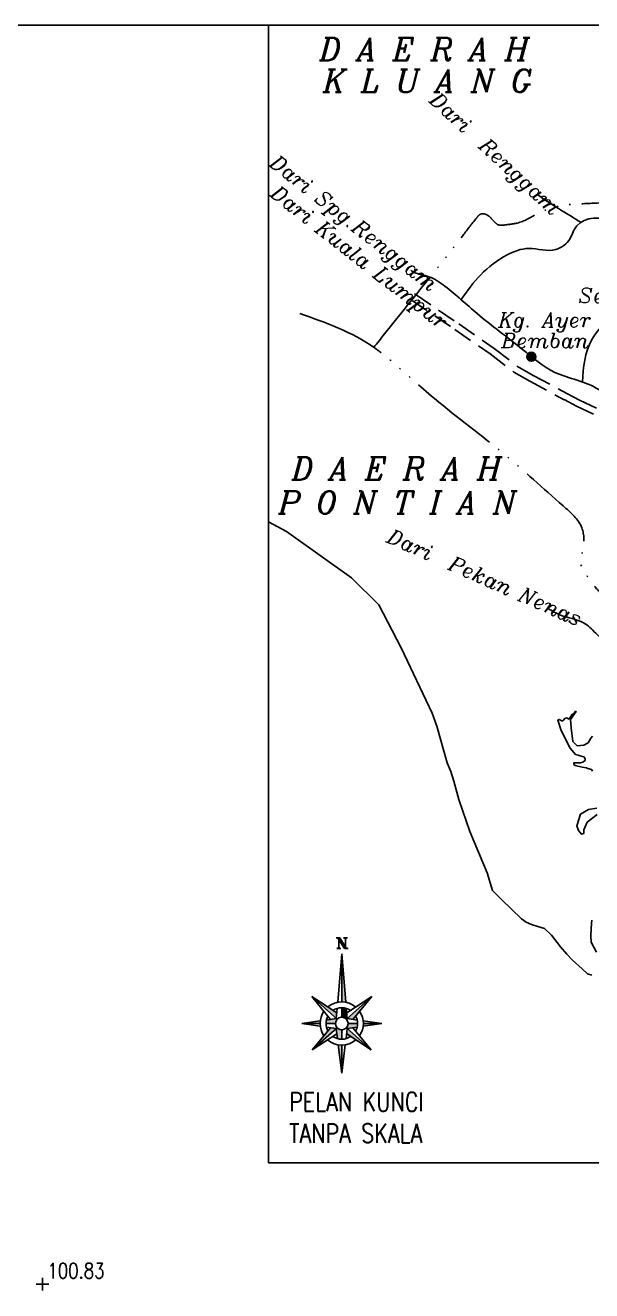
# Model space of a CAD drawing. Header units: metres. Extents: x -16650 to -16226, y -32196 to -31906.
# Drawn here: x -16425 to -16380.2, y -32006.5 to -31906.4 of the extents above; entities that cross this region are included whole.
import ezdxf

# ---------------------------------------------------------------- set-up
doc = ezdxf.new("R2010")
doc.units = ezdxf.units.M
doc.header["$LTSCALE"] = 6
doc.header["$MEASUREMENT"] = 0
doc.header["$PDMODE"] = 2
doc.header["$PDSIZE"] = 0.5
for name, pattern in [('ACAD_ISO06W100', [36, 24, -3, 0, -3, 0, -3, 0, -3]), ('DASHDOT', [1, 0.5, -0.25, 0, -0.25]), ('HIDDEN', [0.375, 0.25, -0.125])]:
    doc.linetypes.add(name, pattern=pattern)
doc.layers.add('160119_HEIGHT', color=7, linetype='Continuous', lineweight=13)
for name, color, linetype in [('160119_PTS', 7, 'Continuous'), ('EDIT', 1, 'Continuous'), ('Frame', 7, 'Continuous'), ('JLN', 1, 'HIDDEN'), ('NORTH', 7, 'Continuous'), ('PELAN KUNCI', 7, 'Continuous'), ('SEM', 5, 'DASHDOT')]:
    doc.layers.add(name, color=color, linetype=linetype)
doc.styles.get("Standard").update_dxf_attribs({"font": 'simplex.shx', "width": 0.8})
doc.styles.add('style3', font='italic.shx')
doc.styles.add('style6', font='italic.shx')

msp = doc.modelspace()

# ---------------------------------------------------------------- hatches: boundary and pattern name
at = {"layer": 'EDIT', "linetype": 'ByBlock'}
h = msp.add_hatch(color=7, dxfattribs=at)
edge = h.paths.add_edge_path()
edge.add_arc((-16384.97, -31932.63), 0.36, 0, 360)
at = {"layer": 'NORTH'}
h = msp.add_hatch(color=7, dxfattribs=at)
edge = h.paths.add_edge_path()
edge.add_line((-16399.47, -31979.45), (-16399.77, -31979.45))
edge.add_line((-16399.77, -31979.45), (-16400.24, -31978.7))
edge.add_ellipse((-16400.43, -31978.85), major_axis=(-0.175, 0.161), ratio=1, start_angle=262.3816, end_angle=312.7034)
edge.add_line((-16400.43, -31978.61), (-16400.12, -31978.61))
edge.add_line((-16400.12, -31978.61), (-16399.65, -31979.36))
edge.add_ellipse((-16399.47, -31979.21), major_axis=(-0.175, 0.161), ratio=1, start_angle=82.3816, end_angle=132.7034)
h = msp.add_hatch(color=7, dxfattribs=at)
edge = h.paths.add_edge_path()
edge.add_ellipse((-16399.85, -31978.79), major_axis=(-0.131, 0.121), ratio=1, start_angle=244.752, end_angle=312.7034, ccw=False)
edge.add_ellipse((-16399.52, -31978.79), major_axis=(-0.131, 0.121), ratio=1, start_angle=-47.2966, end_angle=20.6548, ccw=False)
edge.add_line((-16399.52, -31978.61), (-16399.85, -31978.61))
h = msp.add_hatch(color=7, dxfattribs=at)
edge = h.paths.add_edge_path()
edge.add_ellipse((-16400.05, -31979.27), major_axis=(-0.131, 0.121), ratio=1, start_angle=64.752, end_angle=132.7034, ccw=False)
edge.add_ellipse((-16400.38, -31979.27), major_axis=(-0.131, 0.121), ratio=1, start_angle=132.7034, end_angle=200.6548, ccw=False)
edge.add_line((-16400.38, -31979.45), (-16400.05, -31979.45))
h = msp.add_hatch(color=7, dxfattribs=at)
edge = h.paths.add_edge_path()
edge.add_line((-16399.98, -31979.86), (-16399.98, -31983.67))
edge.add_ellipse((-16399.98, -31985.38), major_axis=(-1.2, 1.22), ratio=1, start_angle=304.5237, end_angle=315.3239, ccw=False)
edge.add_line((-16399.66, -31983.7), (-16399.98, -31979.86))
h = msp.add_hatch(color=7, dxfattribs=at)
h.paths.add_polyline_path([(-16397.66, -31987.48), (-16399.54, -31985.78), (-16399.59, -31986.2)])
edge = h.paths.add_edge_path()
edge.add_ellipse((-16399.98, -31985.38), major_axis=(-1.2, 1.22), ratio=1, start_angle=125.8031, end_angle=135.3239, ccw=False)
edge.add_line((-16400.27, -31987.07), (-16399.98, -31989.31))
edge.add_line((-16399.98, -31989.31), (-16399.98, -31987.09))
edge = h.paths.add_edge_path()
edge.add_ellipse((-16399.98, -31985.38), major_axis=(-0.351, 0.355), ratio=1, start_angle=87.3214, end_angle=135.2258, ccw=False)
edge.add_line((-16400.35, -31985.72), (-16400.43, -31985.78))
edge.add_line((-16400.43, -31985.78), (-16400.33, -31986.58))
edge.add_ellipse((-16399.98, -31985.38), major_axis=(-0.877, 0.887), ratio=1, start_angle=119.2656, end_angle=135.3239)
edge.add_line((-16399.98, -31986.63), (-16399.98, -31985.88))
h.paths.add_polyline_path([(-16402.31, -31987.48), (-16400.43, -31985.78), (-16400.86, -31985.72)])
edge = h.paths.add_edge_path()
edge.add_line((-16403.14, -31985.38), (-16401.69, -31985.38))
edge.add_ellipse((-16399.98, -31985.38), major_axis=(-1.2, 1.22), ratio=1, start_angle=38.3838, end_angle=45.3239, ccw=False)
edge.add_line((-16401.68, -31985.17), (-16403.14, -31985.38))
edge = h.paths.add_edge_path()
edge.add_ellipse((-16399.98, -31985.38), major_axis=(-0.351, 0.355), ratio=1, start_angle=3.3399, end_angle=45.3239, ccw=False)
edge.add_line((-16400.35, -31985.05), (-16400.41, -31984.99))
edge.add_line((-16400.41, -31984.99), (-16401.2, -31985.11))
edge.add_ellipse((-16399.98, -31985.38), major_axis=(-0.877, 0.887), ratio=1, start_angle=32.5734, end_angle=45.3239)
edge.add_line((-16401.23, -31985.38), (-16400.48, -31985.38))
h.paths.add_polyline_path([(-16402.35, -31983.24), (-16400.41, -31984.99), (-16400.37, -31984.55)])
msp.add_hatch(color=7, dxfattribs=at).paths.add_polyline_path([(-16397.61, -31983.24), (-16399.55, -31984.99), (-16399.1, -31985.06)])
h = msp.add_hatch(color=7, dxfattribs=at)
edge = h.paths.add_edge_path()
edge.add_ellipse((-16399.98, -31985.38), major_axis=(-0.877, 0.887), ratio=1, start_angle=-61.5259, end_angle=-44.6761)
edge.add_line((-16399.98, -31984.13), (-16399.98, -31984.88))
edge.add_ellipse((-16399.98, -31985.38), major_axis=(-0.351, 0.355), ratio=1, start_angle=267.4393, end_angle=315.422, ccw=False)
edge.add_line((-16399.61, -31985.05), (-16399.55, -31984.99))
edge.add_line((-16399.55, -31984.99), (-16399.62, -31984.19))
h = msp.add_hatch(color=7, dxfattribs=at)
edge = h.paths.add_edge_path()
edge.add_ellipse((-16399.98, -31985.38), major_axis=(-1.2, 1.22), ratio=1, start_angle=218.0586, end_angle=225.3239, ccw=False)
edge.add_line((-16398.28, -31985.6), (-16396.82, -31985.38))
edge.add_line((-16396.82, -31985.38), (-16398.27, -31985.38))
edge = h.paths.add_edge_path()
edge.add_ellipse((-16399.98, -31985.38), major_axis=(-0.351, 0.355), ratio=1, start_angle=183.195, end_angle=225.3239, ccw=False)
edge.add_line((-16399.61, -31985.72), (-16399.54, -31985.78))
edge.add_line((-16399.54, -31985.78), (-16398.77, -31985.67))
edge.add_ellipse((-16399.98, -31985.38), major_axis=(-0.877, 0.887), ratio=1, start_angle=211.9583, end_angle=225.3239)
edge.add_line((-16398.73, -31985.38), (-16399.48, -31985.38))

# ---------------------------------------------------------------- linework, layer by layer
at = {"layer": '160119_PTS'}
msp.add_point((-16423.67, -32006.02), dxfattribs=at)
at = {"layer": 'EDIT', "color": 7, "linetype": 'ByBlock'}
msp.add_circle((-16384.97, -31932.63), 0.36, dxfattribs=at)
at = {"layer": 'Frame'}
for p, q in [((-16650.1, -31906.4), (-16225.77, -31906.4)), ((-16405.77, -31996.4), (-16405.77, -31906.4))]:
    msp.add_line(p, q, dxfattribs=at)
at = {"layer": 'Frame', "linetype": 'Continuous'}
msp.add_lwpolyline([(-16405.77, -31906.4), (-16315.77, -31906.4), (-16315.77, -31996.4), (-16405.77, -31996.4)], close=True, dxfattribs=at)
at = {"layer": 'Frame'}
msp.add_lwpolyline([(-16405.77, -31906.4), (-16315.77, -31906.4), (-16315.77, -31996.4), (-16405.77, -31996.4)], close=True, dxfattribs=at)
at = {"layer": 'JLN', "color": 7, "linetype": 'ByBlock'}
for points, knots in [([(-16381.07, -31921.98), (-16381.57, -31921.67), (-16382.74, -31920.96), (-16383.91, -31920.22), (-16384.54, -31919.76)], [0, 0, 0, 0, 1.974675, 4.573254, 4.573254, 4.573254, 4.573254]), ([(-16394.52, -31925.78), (-16394.46, -31925.83), (-16394.03, -31926.1), (-16392.97, -31926.2), (-16391.28, -31927.39), (-16389.01, -31929.54), (-16386.03, -31931.68), (-16383.1, -31934.27), (-16379.83, -31934.62), (-16377.84, -31937.04), (-16375.42, -31936.62), (-16373.58, -31936.74), (-16371.93, -31936.83), (-16371.28, -31937.44), (-16370.99, -31937.76)], [7.804075, 7.804075, 7.804075, 7.804075, 8.086624, 9.522806, 11.157657, 14.86833, 19.96036, 23.436971, 27.594975, 30.329952, 32.83747, 35.072088, 36.674879, 38.046691, 38.046691, 38.046691, 38.046691]), ([(-16383.65, -31952.56), (-16383.33, -31952.73), (-16382.46, -31953.27), (-16380.95, -31953.41), (-16379.97, -31954.41), (-16379.26, -31955.12), (-16378.17, -31955.54), (-16377.06, -31954.4), (-16377.43, -31952.9), (-16376.6, -31951.27), (-16375.53, -31949.78), (-16374.36, -31947.85), (-16372.14, -31948.42), (-16370.09, -31947.82), (-16367.7, -31949.59), (-16366.17, -31948.75), (-16364.82, -31948.92), (-16364.72, -31948.93)], [10.596968, 10.596968, 10.596968, 10.596968, 11.812252, 13.938192, 15.362798, 16.327301, 17.331641, 18.87041, 20.437235, 22.172316, 24.618742, 27.035659, 28.389447, 31.652237, 33.811677, 37.149359, 37.432208, 37.432208, 37.432208, 37.432208])]:
    msp.add_open_spline(points, degree=3, knots=knots, dxfattribs=at)
for points in [[(-16390.54, -31928.1), (-16388.98, -31926.14), (-16386.89, -31924.57), (-16385.19, -31924.06), (-16383.04, -31924.15), (-16381.91, -31923.28), (-16381.38, -31922.26), (-16378.6, -31922.02), (-16377.92, -31923.07), (-16375.51, -31928.43)], [(-16380.93, -31934.62), (-16380.18, -31931.25), (-16378.34, -31929.64), (-16374.96, -31930.33), (-16372.96, -31929.56), (-16372.96, -31927.8), (-16375.51, -31928.43), (-16376.17, -31930.04)]]:
    msp.add_spline(points, degree=3, dxfattribs=at)
at = {"layer": 'NORTH', "color": 7}
for p, q in [((-16400.12, -31978.61), (-16400.43, -31978.61)), ((-16400.24, -31978.7), (-16399.77, -31979.45)), ((-16400.21, -31979.33), (-16400.21, -31978.75)), ((-16400.12, -31978.61), (-16399.65, -31979.36)), ((-16399.85, -31978.61), (-16399.52, -31978.61)), ((-16399.68, -31978.72), (-16399.68, -31979.31)), ((-16400.38, -31979.45), (-16400.05, -31979.45)), ((-16399.98, -31979.86), (-16400.3, -31983.7)), ((-16399.98, -31979.86), (-16399.66, -31983.7)), ((-16399.98, -31979.86), (-16399.98, -31983.67)), ((-16399.77, -31979.45), (-16399.47, -31979.45)), ((-16402.35, -31983.24), (-16400.37, -31984.55)), ((-16402.35, -31983.24), (-16400.86, -31985.06)), ((-16400.35, -31985.05), (-16402.35, -31983.24)), ((-16399.61, -31985.05), (-16397.61, -31983.24)), ((-16397.61, -31983.24), (-16399.59, -31984.55)), ((-16397.61, -31983.24), (-16399.1, -31985.06)), ((-16401.2, -31985.11), (-16400.41, -31984.99)), ((-16400.34, -31984.19), (-16400.41, -31984.99)), ((-16399.98, -31984.13), (-16399.98, -31984.88)), ((-16399.62, -31984.19), (-16399.55, -31984.99)), ((-16398.77, -31985.11), (-16399.55, -31984.99)), ((-16403.14, -31985.38), (-16401.68, -31985.17)), ((-16401.69, -31985.38), (-16403.14, -31985.38)), ((-16403.14, -31985.38), (-16401.68, -31985.6)), ((-16402.31, -31987.48), (-16400.86, -31985.72)), ((-16400.35, -31985.72), (-16402.31, -31987.48)), ((-16400.48, -31985.38), (-16401.23, -31985.38)), ((-16401.2, -31985.67), (-16400.43, -31985.78)), ((-16400.33, -31986.58), (-16400.43, -31985.78)), ((-16399.98, -31985.88), (-16399.98, -31986.63)), ((-16399.64, -31986.58), (-16399.54, -31985.78)), ((-16399.61, -31985.72), (-16397.66, -31987.48)), ((-16398.77, -31985.67), (-16399.54, -31985.78)), ((-16399.48, -31985.38), (-16398.73, -31985.38)), ((-16397.66, -31987.48), (-16399.1, -31985.72)), ((-16396.82, -31985.38), (-16398.28, -31985.17)), ((-16396.82, -31985.38), (-16398.28, -31985.6)), ((-16398.27, -31985.38), (-16396.82, -31985.38)), ((-16396.82, -31985.38), (-16398.27, -31985.38)), ((-16402.31, -31987.48), (-16400.38, -31986.2)), ((-16399.98, -31989.31), (-16400.27, -31987.07)), ((-16399.98, -31989.31), (-16399.7, -31987.07)), ((-16399.98, -31987.09), (-16399.98, -31989.31)), ((-16397.66, -31987.48), (-16399.59, -31986.2))]:
    msp.add_line(p, q, dxfattribs=at)
for centre, major_axis, start_param, end_param in [((-16400.43, -31978.85), (-0.175, 0.161), 4.579423, 5.457704), ((-16399.85, -31978.79), (-0.131, 0.121), 4.271729, 5.457704), ((-16399.52, -31978.79), (-0.131, 0.121), -0.825481, 0.360494), ((-16400.38, -31979.27), (-0.131, 0.121), 2.316111, 3.502086), ((-16400.05, -31979.27), (-0.131, 0.121), 1.130136, 2.316111), ((-16399.47, -31979.21), (-0.175, 0.161), 1.43783, 2.316111), ((-16399.98, -31985.38), (-1.2, 1.22), -1.485442, -0.074048), ((-16399.98, -31985.38), (-0.877, 0.887), -1.376436, -0.183054), ((-16399.98, -31985.38), (-1.2, 1.22), 0.188339, 1.398792), ((-16399.98, -31985.38), (-0.877, 0.887), 0.297345, 1.291665), ((-16399.98, -31985.38), (-0.351, 0.355), 2.860050414950906, 9.143235722130491), ((-16399.98, -31985.38), (-0.877, 0.887), 3.432031, 4.42635), ((-16399.98, -31985.38), (-1.2, 1.22), 3.324904, 4.535357), ((-16399.98, -31985.38), (-1.2, 1.22), 1.651593, 3.072102), ((-16399.98, -31985.38), (-0.877, 0.887), 1.75872, 2.964976)]:
    msp.add_ellipse(centre, major_axis=major_axis, ratio=1, start_param=start_param, end_param=end_param, dxfattribs=at)
at = {"layer": 'PELAN KUNCI', "color": 7, "linetype": 'HIDDEN'}
for points in [[(-16394.22, -31927.65), (-16394.18, -31927.68), (-16390.71, -31930.03), (-16387.91, -31931.97), (-16386.06, -31933.39), (-16384.83, -31934.1), (-16382.11, -31935.55)], [(-16394.51, -31928.1), (-16394.48, -31928.13), (-16391.02, -31930.48), (-16388.23, -31932.4), (-16386.36, -31933.84), (-16385.09, -31934.57), (-16382.37, -31936.03)], [(-16382.37, -31936.02), (-16381.41, -31936.54), (-16378.45, -31937.93), (-16375.71, -31938.67), (-16373.17, -31939.58), (-16371.02, -31940.58), (-16370.09, -31941.23), (-16368.04, -31943.41), (-16367.56, -31943.84)], [(-16382.11, -31935.55), (-16381.17, -31936.06), (-16378.26, -31937.42), (-16375.55, -31938.16), (-16372.97, -31939.08), (-16370.75, -31940.11), (-16369.73, -31940.82), (-16367.67, -31943.02), (-16366.78, -31943.81)]]:
    msp.add_lwpolyline(points, dxfattribs=at)
at = {"layer": 'PELAN KUNCI', "color": 7, "linetype": 'ACAD_ISO06W100', "ltscale": 0.05}
for points in [[(-16397.46, -31931.91), (-16395.72, -31929.72), (-16390.45, -31923.11), (-16389.3, -31921.63), (-16388.95, -31921.33), (-16388.41, -31921.45), (-16387.96, -31921.88), (-16387.59, -31922.19), (-16386.99, -31922.19), (-16386.09, -31922.05), (-16384.52, -31921.33), (-16383.66, -31920.93), (-16382.93, -31920.73), (-16381.62, -31920.56), (-16379.33, -31920.44), (-16376.64, -31920.17), (-16373.69, -31919.91), (-16371.58, -31919.44), (-16369.21, -31919.44), (-16368.57, -31919.86), (-16366.59, -31921.72), (-16365.74, -31922.77), (-16365.74, -31923.1), (-16365.7, -31924.05), (-16365.54, -31924.41), (-16365.41, -31925), (-16365.08, -31925.52), (-16365.01, -31925.72), (-16364.33, -31926.18), (-16363.67, -31926.18), (-16363.34, -31926.18), (-16362.98, -31926.31), (-16362.82, -31926.8), (-16362.69, -31927.23), (-16362.39, -31927.98), (-16362.19, -31929.55), (-16361.96, -31929.98), (-16361.24, -31930.9), (-16359.64, -31933.81), (-16359.05, -31934.81), (-16358.21, -31935.82), (-16357.46, -31936.49), (-16357.38, -31936.66), (-16356.88, -31936.93), (-16356.31, -31936.93), (-16355.85, -31936.8), (-16355.29, -31936.69), (-16354.06, -31936.76), (-16353.9, -31936.74), (-16353.14, -31936.8), (-16352.59, -31936.83), (-16352.18, -31937.15), (-16352.06, -31937.23), (-16350.51, -31938.1), (-16350.57, -31938.39), (-16350.57, -31938.74), (-16350.57, -31938.88), (-16350.3, -31939.11), (-16349.67, -31939.69), (-16348.94, -31940.04), (-16348.19, -31940.44), (-16347.38, -31940.88), (-16346.66, -31941.25), (-16345.44, -31941.92), (-16345.09, -31942.24), (-16344.54, -31942.64), (-16343.79, -31942.53), (-16343.15, -31942.65), (-16342.47, -31943.05), (-16341.68, -31943.29), (-16341.26, -31943.45), (-16340.99, -31943.61), (-16340.67, -31943.66), (-16340.51, -31943.69), (-16340.2, -31943.64), (-16339.83, -31943.48), (-16339.62, -31943.31), (-16339.25, -31943.1), (-16338.96, -31942.87), (-16338.7, -31942.64), (-16338.64, -31942.26), (-16338.7, -31942), (-16339.02, -31941.57), (-16339.36, -31941.05), (-16338.9, -31940.07), (-16337.87, -31938.43), (-16337.66, -31937.6), (-16337.35, -31936.5), (-16337.09, -31935.78), (-16336.67, -31935.78), (-16335.94, -31936.19), (-16335.22, -31936.92), (-16334.43, -31938.17), (-16334.17, -31938.27), (-16331.37, -31938.22), (-16330.95, -31938.58), (-16330.32, -31939.26), (-16329.8, -31939.62), (-16329.34, -31940.3), (-16329.18, -31940.77), (-16329.23, -31941.86), (-16329.23, -31942.48), (-16329.08, -31943.89), (-16328.04, -31944.72), (-16324.08, -31948.82), (-16323.62, -31950.02), (-16323.39, -31951.54), (-16323.3, -31952.97), (-16323.3, -31954.31), (-16323.3, -31955.64), (-16323.3, -31957.85), (-16323.48, -31960.39), (-16322.88, -31962)], [(-16403.31, -31929.2), (-16397.4, -31931.91), (-16396.05, -31932.98), (-16392.65, -31935.93), (-16387.1, -31940.35), (-16382.46, -31944.43), (-16380.98, -31946.16), (-16380.9, -31947.93), (-16381.06, -31948.98), (-16380.39, -31950.2), (-16379.41, -31951.37), (-16377.69, -31952.04), (-16377.06, -31952.16), (-16375.88, -31952.2), (-16374.83, -31952.23), (-16373.77, -31952.23), (-16373.53, -31952.23), (-16373.28, -31954.01), (-16373, -31955.12), (-16372.72, -31956.45), (-16372.72, -31956.9), (-16373.67, -31957.23), (-16374.83, -31957.45), (-16375.39, -31958.23), (-16375.78, -31959.06), (-16376.06, -31960.56), (-16376.28, -31961.84), (-16376.68, -31963.94), (-16376.89, -31964.92), (-16376.96, -31967.16), (-16377.17, -31970.03), (-16377.1, -31971.29), (-16376.61, -31972.77), (-16376.26, -31973.47), (-16375.91, -31973.96), (-16375.7, -31974.52)]]:
    msp.add_spline(points, degree=3, dxfattribs=at)
at = {"layer": 'SEM', "color": 7, "linetype": 'ByBlock', "ltscale": 20}
for points in [[(-16390.71, -31967.67), (-16391.12, -31966.22), (-16391.35, -31965.45), (-16391.65, -31964.75), (-16392.46, -31961.85), (-16392.83, -31960.83), (-16395.28, -31955.67), (-16397.05, -31952.25), (-16399.2, -31950.12), (-16404.36, -31946.45), (-16405.77, -31945.68)], [(-16380.13, -31962.64), (-16380.26, -31962.82), (-16380.49, -31963.18), (-16380.83, -31963.36), (-16381.35, -31963.41), (-16381.69, -31963.07), (-16381.83, -31961.98), (-16381.87, -31961.32), (-16381.44, -31960.69), (-16381.51, -31960.69), (-16381.56, -31960.8), (-16381.78, -31960.96), (-16381.99, -31961.3), (-16382.08, -31961.26), (-16382.17, -31961.21), (-16382.33, -31961.26), (-16382.42, -31961.39), (-16382.51, -31961.46), (-16382.76, -31961.32), (-16382.87, -31961.37), (-16382.62, -31962.19), (-16381.9, -31963.61), (-16381.49, -31964.09), (-16381.26, -31964.16), (-16381.03, -31964.23), (-16380.81, -31964.29), (-16380.74, -31964.38), (-16380.72, -31964.48), (-16380.72, -31964.57), (-16380.76, -31964.61), (-16380.9, -31964.7), (-16381.08, -31964.75), (-16381.53, -31964.75), (-16381.6, -31964.75), (-16381.6, -31964.88), (-16381.51, -31964.97), (-16380.94, -31965.11), (-16380.6, -31965.16), (-16380.51, -31965.2), (-16380.22, -31965.29), (-16380.13, -31965.43)], [(-16380.18, -31981.57), (-16380.52, -31981.46), (-16380.95, -31981.05), (-16381.72, -31980.37), (-16382.17, -31979.9), (-16382.67, -31979.33), (-16383.38, -31978.4), (-16383.94, -31977.86), (-16384.46, -31977.7), (-16384.96, -31977.56), (-16385.39, -31977.36), (-16385.76, -31977.11), (-16387.33, -31975.58), (-16388.04, -31974.86), (-16388.47, -31973.45), (-16389.85, -31970.19), (-16390.71, -31967.67)], [(-16379.79, -31968.35), (-16380.45, -31968.46), (-16381.08, -31968.82), (-16381.38, -31969.75), (-16381.24, -31970.11), (-16381.01, -31970.41), (-16380.83, -31970.34), (-16380.81, -31970.05), (-16380.56, -31969.46), (-16379.77, -31968.84)], [(-16380.18, -31977.22), (-16380.22, -31977.47), (-16380.25, -31977.88), (-16380.27, -31978.45), (-16380.25, -31978.94), (-16379.81, -31979.74)]]:
    msp.add_lwpolyline(points, dxfattribs=at)

# ---------------------------------------------------------------- texts
at = {"layer": '160119_HEIGHT', "width": 0.8}
msp.add_text('100.83', height=1.2, dxfattribs=at).set_placement((-16423.28, -32005.55))
at = {"layer": 'Frame', "linetype": 'Continuous', "width": 0.8}
for s, p in [('PELAN KUNCI', (-16404.15, -31992.33)), ('TANPA SKALA', (-16404.15, -31994.83))]:
    msp.add_text(s, height=1.5, dxfattribs=at).set_placement(p)
at = {"layer": 'PELAN KUNCI', "color": 7, "linetype": 'Continuous', "style": 'style3'}
for s, p in [('D A E R A H', (-16401.75, -31909.19)), ('K L U A N G', (-16401.48, -31911.69)), ('D A E R A H', (-16403.94, -31942.37)), ('P O N T I A N', (-16405, -31945.05))]:
    msp.add_text(s, height=1.8, dxfattribs=at).set_placement(p)
at = {"layer": 'PELAN KUNCI', "color": 7, "linetype": 'Continuous', "style": 'style6'}
for s, rotation, p in [('Dari  Renggam', 317.1441, (-16393.11, -31912.44)), ('Dari Spg.Renggam', 321.8996, (-16405.78, -31917.47)), ('Dari Kuala Lumpur', 321.8996, (-16405.71, -31919.88)), ('Dari  Pekan Nenas', 336.165, (-16396.51, -31947.26))]:
    msp.add_text(s, height=1.17, rotation=rotation, dxfattribs=at).set_placement(p)
at = {"layer": 'PELAN KUNCI', "color": 7, "linetype": 'DASHDOT', "ltscale": 20, "style": 'style6'}
for s, p in [(' Sedenak', (-16382.06, -31928.37)), ('Kg. Ayer', (-16387.59, -31930.29)), ('Bemban', (-16387.36, -31931.93))]:
    msp.add_text(s, height=1.17, dxfattribs=at).set_placement(p)

doc.saveas('drawing.dxf')
